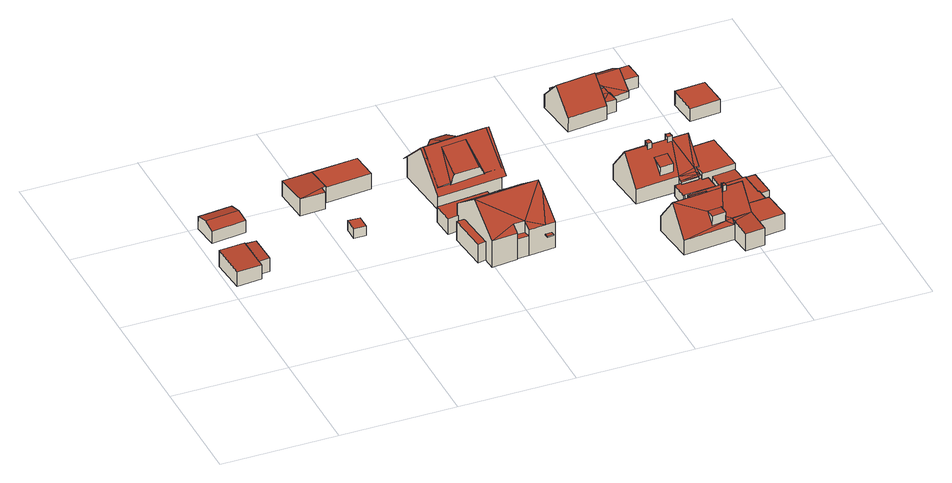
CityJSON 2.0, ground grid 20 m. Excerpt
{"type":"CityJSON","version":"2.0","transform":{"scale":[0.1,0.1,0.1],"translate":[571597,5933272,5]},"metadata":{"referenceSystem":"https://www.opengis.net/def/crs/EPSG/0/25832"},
"CityObjects":{
"building1":{"type":"Building","attributes":{"Grundfläche 2D":"25.961279","Grundhöhe NN":"5.140"},"geometry":[{"type":"Solid","lod":"3","boundaries":[[[[0,1,2,3,4]],[[2,1,5,6]],[[3,2,6,7]],[[8,0,4,3,7,9]],[[1,0,8,5]],[[7,6,5,8,9]]]],"semantics":{"surfaces":[{"type":"RoofSurface"},{"type":"WallSurface"},{"type":"GroundSurface"}],"values":[[0,1,1,1,1,2]]}}]},
"building2":{"type":"Building","attributes":{"Grundfläche 2D":"9.348130","Grundhöhe NN":"5.355"},"geometry":[{"type":"Solid","lod":"3","boundaries":[[[[10,11,4,12]],[[13,14,12,4]],[[14,15,10,12]],[[15,16,11,10]],[[16,13,4,11]],[[16,15,14,13]]]],"semantics":{"surfaces":[{"type":"RoofSurface"},{"type":"WallSurface"},{"type":"GroundSurface"}],"values":[[0,1,1,1,1,2]]}}]},
"building3":{"type":"Building","attributes":{"Grundfläche 2D":"26.275239","Grundhöhe NN":"5.447"},"geometry":[{"type":"Solid","lod":"3","boundaries":[[[[17,18,19,20]],[[21,17,20,22]],[[22,20,19,23,24]],[[21,22,24,25]],[[18,17,21,25,26]],[[19,18,26,23]],[[24,23,26,25]]]],"semantics":{"surfaces":[{"type":"RoofSurface"},{"type":"WallSurface"},{"type":"GroundSurface"}],"values":[[0,0,1,1,1,1,2]]}}]},
"building4":{"type":"Building","attributes":{"Grundfläche 2D":"4.938011","Grundhöhe NN":"5.576"},"geometry":[{"type":"Solid","lod":"3","boundaries":[[[[27,28,29,30]],[[31,32,30,29]],[[32,33,27,30]],[[33,34,28,27]],[[34,31,29,28]],[[34,33,32,31]]]],"semantics":{"surfaces":[{"type":"RoofSurface"},{"type":"WallSurface"},{"type":"GroundSurface"}],"values":[[0,1,1,1,1,2]]}}]},
"building5":{"type":"Building","attributes":{"Grundfläche 2D":"68.432740","Grundhöhe NN":"5.493"},"geometry":[{"type":"Solid","lod":"3","boundaries":[[[[35,36,37,38,39]],[[36,35,40]],[[41,42,38,43]],[[39,38,44,45]],[[35,39,45,46]],[[40,35,46,47]],[[36,40,47,48]],[[36,48,49,43,37]],[[43,38,37]],[[41,43,49,50]],[[42,41,50,51]],[[38,42,51,44]],[[51,50,49,48,47,46,45,44]]]],"semantics":{"surfaces":[{"type":"RoofSurface"},{"type":"WallSurface"},{"type":"GroundSurface"}],"values":[[0,0,0,1,1,1,1,1,1,1,1,1,2]]}}]},
"building6":{"type":"Building","attributes":{"Grundfläche 2D":"30.575346","Grundhöhe NN":"5.505"},"geometry":[{"type":"Solid","lod":"3","boundaries":[[[[52,53,54,55,56,57]],[[54,53,58,59]],[[55,54,59,60]],[[56,55,60,61]],[[57,56,61,62]],[[52,57,62,63]],[[53,52,63,58]],[[62,61,60,59,58,63]]]],"semantics":{"surfaces":[{"type":"RoofSurface"},{"type":"WallSurface"},{"type":"GroundSurface"}],"values":[[0,1,1,1,1,1,1,2]]}}]},
"building7":{"type":"Building","attributes":{"Grundfläche 2D":"140.027683","Grundhöhe NN":"5.535"},"children":["building7-1","building7-2"],"geometry":[{"type":"Solid","lod":"3","boundaries":[[[[64,65,66,67,68,69,70]],[[67,71,72,73]],[[73,68,67]],[[71,74,75,72]],[[76,77,78,73]],[[73,78,79,68]],[[80,79,78]],[[81,82,83,84]],[[85,86,87,88]],[[89,90,91,92]],[[63,66,65,64,70,93,58]],[[89,94,95,71,67,66,63,96,90]],[[74,71,95,97]],[[81,72,75,74,97,98,82]],[[72,81,84,73]],[[99,77,76,73,84,83,100]],[[78,77,99,101,80]],[[85,102,93,70,69,68,79,80,101,103,86]],[[83,82,98,100]],[[87,86,103,104]],[[88,87,104,105]],[[85,88,105,102]],[[91,90,96,106]],[[92,91,106,107]],[[89,92,107,94]],[[103,101,99,100,98,97,95,94,107,106,96,63,58,93,102,105,104]]]],"semantics":{"surfaces":[{"type":"RoofSurface"},{"type":"WallSurface"},{"type":"GroundSurface"}],"values":[[0,0,0,0,0,0,0,0,0,0,1,1,1,1,1,1,1,1,1,1,1,1,1,1,1,2]]}}]},
"building7-1":{"type":"BuildingInstallation","parents":["building7"],"geometry":[{"type":"MultiSurface","lod":"3","boundaries":[[[108,109,110,111,112,113,114]],[[114,113,112,115,116]],[[117,115,112,111]],[[118,117,111,110]],[[114,116,119,118,110,109,108]]],"semantics":{"surfaces":[{"type":"RoofSurface"},{"type":"WallSurface"}],"values":[0,1,1,1,1]}}]},
"building7-2":{"type":"BuildingInstallation","parents":["building7"],"geometry":[{"type":"MultiSurface","lod":"3","boundaries":[[[120,121,122,123]],[[124,125,120,123]],[[126,124,123,122]],[[125,127,121,120]],[[127,126,122,121]],[[127,125,124,126]]],"semantics":{"surfaces":[{"type":"RoofSurface"},{"type":"WallSurface"},{"type":"OuterCeilingSurface"}],"values":[0,1,1,1,1,2]}}]},
"building8":{"type":"Building","attributes":{"Grundfläche 2D":"112.637563","Grundhöhe NN":"5.525"},"geometry":[{"type":"MultiSurface","lod":"3","boundaries":[[[128,129,130,131,132,133]],[[134,129,128,135,136]],[[137,138,139,134,136,140]],[[141,142,143]],[[144,145,143,142,146,147]],[[144,148,145]],[[149,150,151,152,153,154,155],[156,148,144,147,146,142,141,157]],[[152,151,150,149,155,158,159],[140,136,135,128,133,130,139]],[[130,129,134,139]],[[145,148,156]],[[156,157,143,145]],[[157,141,143]],[[160,133,140,161,162,163]],[[164,151,160,163,165]],[[166,164,165,167]],[[162,161,149,166,167]],[[165,163,162,167]],[[160,151,152,159,158,155,149,161,140,133]],[[149,155,154,153,152,151,164,166]]],"semantics":{"surfaces":[{"type":"RoofSurface"},{"type":"WallSurface"},{"type":"GroundSurface"}],"values":[0,0,0,0,0,0,0,0,1,1,1,1,1,1,1,1,2,0,0]}}]},
"building9":{"type":"Building","attributes":{"Grundfläche 2D":"187.557657","Grundhöhe NN":"5.385"},"children":["building9-1","building9-2","building9-3"],"geometry":[{"type":"Solid","lod":"3","boundaries":[[[[168,169,170,171,172,173,174,175,169]],[[176,177,178,175,179,180]],[[169,177,176,181,171,170]],[[177,169,175,178]],[[179,182,180]],[[180,182,183,176]],[[184,185,186,187,188,189]],[[190,181,183]],[[181,190,191,192]],[[193,194,195,196,197]],[[198,199,200,201,202,203,204,205]],[[206,174,173,172,201,200,207]],[[179,175,174,206,208]],[[182,179,208,209]],[[183,181,176]],[[202,201,172,171,181,194,193]],[[189,188,210,211]],[[184,189,211,212]],[[185,184,212,213]],[[182,190,183]],[[190,182,209,214,191]],[[192,191,214,215]],[[195,194,181,192,215,216]],[[196,195,216,217]],[[197,196,217,218]],[[203,202,193,197,218,219]],[[187,204,203,219,210,188]],[[204,187,186,205]],[[205,186,185,198]],[[198,185,213,220,199]],[[200,199,220,207]],[[218,217,216,215,214,209,208,206,207,220,213,212,211,210,219]]]],"semantics":{"surfaces":[{"type":"RoofSurface"},{"type":"WallSurface"},{"type":"GroundSurface"}],"values":[[0,0,0,0,0,0,0,0,0,0,0,1,1,1,1,1,1,1,1,1,1,1,1,1,1,1,1,1,1,1,1,2]]}}]},
"building9-1":{"type":"BuildingInstallation","parents":["building9"],"geometry":[{"type":"MultiSurface","lod":"3","boundaries":[[[221,222,223,224,168]],[[224,223,225]],[[226,222,221]],[[226,227,225,223,222]]],"semantics":{"surfaces":[{"type":"RoofSurface"},{"type":"WallSurface"}],"values":[0,1,1,1]}}]},
"building9-2":{"type":"BuildingInstallation","parents":["building9"],"geometry":[{"type":"MultiSurface","lod":"3","boundaries":[[[228,229,230,231,232]],[[233,229,228,234]],[[235,236,237,232,231,230]],[[228,232,237,169]],[[234,228,169,238]],[[233,234,238,239]],[[229,233,239,170]],[[170,235,230,229]]],"semantics":{"surfaces":[{"type":"RoofSurface"},{"type":"WallSurface"}],"values":[0,0,1,1,1,1,1,1]}}]},
"building9-3":{"type":"BuildingInstallation","parents":["building9"],"geometry":[{"type":"MultiSurface","lod":"3","boundaries":[[[240,241,242,243]],[[180,177,240,243]],[[242,241,178,244]],[[243,242,244,180]]],"semantics":{"surfaces":[{"type":"RoofSurface"},{"type":"WallSurface"}],"values":[0,1,1,1]}}]},
"building10":{"type":"Building","attributes":{"Grundfläche 2D":"15.937386","Grundhöhe NN":"5.420"},"geometry":[{"type":"Solid","lod":"3","boundaries":[[[[245,246,247,248]],[[249,250,251,252,253,254,255,256,257,258,259,260,261]],[[246,245,262,263]],[[246,263,264,260,247]],[[247,260,259,248]],[[248,259,265,262,245]],[[251,250,266,267]],[[252,251,267,268]],[[253,252,268,269]],[[254,253,269,270]],[[255,254,270,271]],[[256,255,271,272]],[[257,256,272,273]],[[265,259,258,257,273,274]],[[261,260,264,275]],[[249,261,275,276]],[[250,249,276,266]],[[270,269,268,267,266,276,275,264,263,262,265,274,273,272,271]]]],"semantics":{"surfaces":[{"type":"RoofSurface"},{"type":"WallSurface"},{"type":"GroundSurface"}],"values":[[0,0,1,1,1,1,1,1,1,1,1,1,1,1,1,1,1,2]]}}]},
"building11":{"type":"Building","attributes":{"Grundfläche 2D":"141.578236","Grundhöhe NN":"5.396"},"children":["building11-1","building11-2","building11-3","building11-4","building11-5"],"geometry":[{"type":"Solid","lod":"3","boundaries":[[[[277,278,279,278,280,281,282,283,282,284,285,286,287,288]],[[281,289,290,282]],[[291,284,282,292]],[[282,290,292]],[[293,294,295,296,297,280,278,298,278,299,277,288]],[[278,277,299]],[[300,301,296,302]],[[297,296,301,281]],[[281,280,297]],[[303,304,289,301]],[[281,301,289]],[[305,246,296]],[[246,302,296]],[[306,247,305]],[[305,247,307,246]],[[308,247,306]],[[291,309,310,311,284]],[[312,313,314,315,316,317,318,319,320,321,322,323,324,325,326]],[[327,328,329,330,331]],[[246,245,302]],[[332,300,302,245,333,334]],[[302,300,302,246]],[[246,263,262,245]],[[293,288,287,335,336]],[[296,295,294,293,336,337]],[[306,305,296,337,276]],[[308,306,276,275]],[[338,263,246,307,247,308,275,264]],[[332,301,300]],[[316,315,304,303,301,332,334]],[[290,289,304,315,314,313]],[[290,313,312,292]],[[291,292,312,339,340,341,342,309]],[[310,309,342,343]],[[311,310,343,344,345,346,347,284]],[[347,284,347,346,345,346]],[[335,287,286,285,284,347,346,345,348,349]],[[262,265,274,273,319,318,317,316,334,333,245]],[[350,329,328,351,352,322,321,320,319,273,272]],[[323,322,352,353]],[[325,324,323,353,354,355,356,357]],[[358,359,326,325,357,356,355,360]],[[339,312,326,359,358,360,341,340]],[[361,331,330,329,350,362]],[[327,331,361,363]],[[328,327,363,351]],[[363,361,362,350,272,273,274,265,262,263,338,264,275,276,337,336,335,349,348,345,344,343,342,341,360,355,354,353,352,351]]]],"semantics":{"surfaces":[{"type":"RoofSurface"},{"type":"WallSurface"},{"type":"GroundSurface"}],"values":[[0,0,0,0,0,0,0,0,0,0,0,0,0,0,0,0,0,0,0,0,0,1,1,1,1,1,1,1,1,1,1,1,1,1,1,1,1,1,1,1,1,1,1,1,1,1,2]]}}]},
"building11-1":{"type":"BuildingInstallation","parents":["building11"],"geometry":[{"type":"MultiSurface","lod":"3","boundaries":[[[364,365,366,367,368,369,370,371,372,373]],[[374,283,280,375,371,370,369,368]],[[375,297,376,373,372,371]],[[376,281,364,373]],[[364,281,282,365]],[[282,377,366,365]],[[377,378,374,368,367,366]]],"semantics":{"surfaces":[{"type":"RoofSurface"},{"type":"WallSurface"}],"values":[0,1,1,1,1,1,1]}}]},
"building11-2":{"type":"BuildingInstallation","parents":["building11"],"geometry":[{"type":"MultiSurface","lod":"3","boundaries":[[[379,380,381,382,383,384,385]],[[299,383,382,381,386,277]],[[299,387,384,383]],[[385,384,387,298]],[[379,385,298,278]],[[380,379,278,388]],[[386,381,380,388,279]]],"semantics":{"surfaces":[{"type":"RoofSurface"},{"type":"WallSurface"}],"values":[0,1,1,1,1,1,1]}}]},
"building11-3":{"type":"BuildingInstallation","parents":["building11"],"geometry":[{"type":"MultiSurface","lod":"3","boundaries":[[[389,390,391,392]],[[393,394,389,392]],[[394,395,396,390,389]],[[396,397,391,390]],[[398,393,392,391,397]]],"semantics":{"surfaces":[{"type":"RoofSurface"},{"type":"WallSurface"}],"values":[0,1,1,1,1]}}]},
"building11-4":{"type":"BuildingInstallation","parents":["building11"],"geometry":[{"type":"MultiSurface","lod":"3","boundaries":[[[399,400,401,339,359,357]],[[357,359,358,356]],[[401,402,340,339]],[[339,340,358,359]],[[357,356,403,399]],[[400,399,403,404]],[[401,400,404,402]],[[403,356,358,340,402,404]]],"semantics":{"surfaces":[{"type":"RoofSurface"},{"type":"WallSurface"},{"type":"OuterCeilingSurface"}],"values":[0,1,1,1,1,1,1,2]}}]},
"building11-5":{"type":"BuildingInstallation","parents":["building11"],"geometry":[{"type":"MultiSurface","lod":"3","boundaries":[[[405,406,407,347,408]],[[346,409,408,347]],[[410,411,346,347,407,406]],[[409,412,405,408]],[[412,410,406,405]],[[346,411,410,412,409]]],"semantics":{"surfaces":[{"type":"RoofSurface"},{"type":"WallSurface"},{"type":"OuterCeilingSurface"}],"values":[0,1,1,1,1,2]}}]},
"building12":{"type":"Building","attributes":{"Grundfläche 2D":"102.310580","Grundhöhe NN":"5.451"},"geometry":[{"type":"Solid","lod":"3","boundaries":[[[[413,414,415,416,417]],[[415,414,418,419]],[[420,415,419,421]],[[422,423,424,425,426]],[[425,424,427,428]],[[428,429,425]],[[428,427,430,431,432,433]],[[434,432,431]],[[419,433,435,436,437]],[[433,419,428]],[[419,418,428]],[[438,439,440,441]],[[442,443,444]],[[443,445,444]],[[446,443,442]],[[445,443,426,447]],[[448,445,447]],[[428,418,429]],[[419,437,421]],[[445,448,429,418,414,413,417,449,450,444]],[[429,448,447,425]],[[447,426,425]],[[423,451,452,424]],[[438,453,454,431,430,427,424,452,455,439]],[[434,431,454,456]],[[432,434,456,457]],[[433,432,457,458]],[[435,433,458,459]],[[436,435,459,460]],[[421,437,436,460,461]],[[420,421,461,462]],[[416,415,420,462,463]],[[417,416,463,449]],[[440,439,455,464]],[[441,440,464,465]],[[438,441,465,453]],[[442,444,450,466]],[[442,466,451,423,446]],[[446,423,422,443]],[[422,426,443]],[[454,453,465,464,455,452,451,466,450,449,463,462,461,460,459,458,457,456]]]],"semantics":{"surfaces":[{"type":"RoofSurface"},{"type":"WallSurface"},{"type":"GroundSurface"}],"values":[[0,0,0,0,0,0,0,0,0,0,0,0,0,0,0,0,0,1,1,1,1,1,1,1,1,1,1,1,1,1,1,1,1,1,1,1,1,1,1,1,2]]}}]},
"building13":{"type":"Building","attributes":{"Grundfläche 2D":"26.561671","Grundhöhe NN":"5.285"},"geometry":[{"type":"Solid","lod":"3","boundaries":[[[[467,468,469,470]],[[471,472,470,469]],[[472,473,467,470]],[[473,474,468,467]],[[474,471,469,468]],[[474,473,472,471]]]],"semantics":{"surfaces":[{"type":"RoofSurface"},{"type":"WallSurface"},{"type":"GroundSurface"}],"values":[[0,1,1,1,1,2]]}}]}
},
"vertices":[
[51,296,32],[7,293,32],[12,233,28],[55,236,28],[51,294,32],[7,293,1],[12,233,1],[55,236,1],[51,296,1],[51,294,1],
[73,247,29],[70,295,31],[54,245,29],[51,294,4],[54,245,4],[73,247,4],[70,295,4],
[76,379,33],[74,402,27],[15,396,27],[18,373,33],[79,358,27],[20,351,27],[15,396,4],[20,351,4],[79,358,4],[74,402,4],
[247,299,24],[226,300,24],[226,276,24],[247,275,24],[226,276,6],[247,275,6],[247,299,6],[226,300,6],
[174,365,37],[217,381,36],[224,382,36],[220,429,34],[169,425,34],[217,368,36],[304,389,34],[300,436,34],[224,382,34],[220,429,5],[169,425,5],[174,365,5],[217,368,5],[217,381,5],[224,382,5],[304,389,5],[300,436,5],
[383,235,34],[455,242,34],[451,275,34],[363,267,34],[366,230,34],[384,232,34],[455,242,5],[451,275,5],[363,267,5],[366,230,5],[384,232,5],[383,235,5],
[455,242,55],[446,241,55],[383,235,55],[389,178,98],[500,189,98],[498,208,83],[495,245,55],[394,121,55],[437,139,64],[457,140,63],[438,125,55],[438,127,56],[459,129,55],[459,128,54],[487,130,54],[501,176,88],[505,132,54],[437,139,42],[438,127,42],[459,129,42],[457,140,42],[498,208,37],[501,176,37],[512,177,37],[509,209,37],[392,143,40],[386,212,40],[372,211,40],[379,141,40],[495,245,5],[392,143,5],[394,121,5],[386,212,5],[438,125,5],[438,127,5],[459,128,5],[459,129,5],[505,132,5],[498,208,5],[501,176,5],[512,177,5],[509,209,5],[372,211,5],[379,141,5],
[455,235,61],[453,235,61],[447,234,61],[448,224,68],[457,225,69],[456,231,64],[456,235,61],[457,225,68],[456,235,60],[448,224,67],[447,234,60],[455,235,60],
[488,123,37],[499,124,37],[498,132,37],[487,130,37],[487,130,35],[488,123,35],[498,132,35],[499,124,35],
[445,347,87],[450,304,62],[459,305,46],[459,305,45],[459,306,46],[459,306,47],[406,300,62],[404,343,87],[403,343,87],[399,301,46],[399,300,46],[399,299,45],[400,301,47],[398,398,46],[413,360,85],[408,401,63],[439,362,85],[436,403,63],[416,360,85],[428,361,85],[443,403,46],[373,347,93],[414,351,93],[484,357,93],[488,357,93],[483,417,36],[365,405,36],[369,346,93],[436,403,45],[408,401,45],[374,288,36],[493,299,36],[489,309,46],[377,298,47],[377,298,5],[489,309,5],[480,409,44],[480,409,5],[368,398,43],[368,398,5],
[744,98,58],[765,83,80],[769,84,80],[800,87,80],[796,124,32],[720,116,32],[674,112,32],[678,75,80],[769,53,40],[756,56,46],[732,62,57],[682,37,32],[757,51,39],[803,57,40],[770,46,32],[769,53,39],[854,163,28],[837,162,28],[840,118,28],[842,118,28],[842,113,28],[858,115,28],[770,46,39],[774,10,36],[807,14,36],[800,87,34],[803,57,34],[805,35,34],[852,40,34],[847,91,34],[837,162,29],[736,152,29],[740,118,29],[796,124,29],[800,87,29],[844,91,29],[842,118,29],[840,118,29],[674,112,4],[740,118,4],[682,37,4],[770,46,4],[842,113,4],[858,115,4],[854,163,4],[837,162,4],[774,10,4],[807,14,4],[805,35,4],[852,40,4],[847,91,4],[844,91,4],[736,152,4],
[752,99,58],[750,112,58],[720,110,58],[721,96,58],[720,110,40],[750,112,41],[728,110,40],
[765,83,86],[769,84,86],[769,86,86],[767,86,86],[765,86,86],[770,79,86],[765,79,85],[769,86,77],[767,86,77],[765,86,77],[765,79,75],[770,79,75],
[755,66,58],[731,63,58],[733,48,56],[757,51,56],[733,48,39],
[775,196,30],[771,196,30],[771,191,29],[776,193,29],[741,188,24],[741,191,24],[730,190,24],[732,158,24],[734,158,24],[734,160,24],[788,164,24],[786,189,24],[776,188,24],[776,191,24],[776,193,24],[771,191,24],[771,190,24],[775,196,4],[771,196,4],[771,191,4],[776,193,4],[741,191,4],[730,190,4],[732,158,4],[734,158,4],[734,160,4],[788,164,4],[786,189,4],[776,188,4],[776,191,4],[771,190,4],[741,188,4],
[701,235,79],[709,235,79],[705,240,73],[737,237,79],[745,238,79],[744,239,77],[737,238,78],[743,276,32],[728,274,32],[727,274,32],[660,268,32],[664,232,79],[774,240,79],[774,242,76],[771,278,32],[774,243,76],[667,193,32],[711,197,32],[734,199,32],[741,199,32],[744,235,75],[709,231,74],[701,234,78],[770,203,33],[770,206,36],[770,202,32],[774,207,36],[778,207,37],[741,191,29],[741,188,28],[771,193,29],[771,190,29],[770,290,29],[742,288,29],[743,283,30],[774,243,35],[774,242,35],[774,240,35],[778,207,35],[774,207,35],[776,193,35],[776,191,35],[776,188,35],[786,189,35],[833,194,35],[834,194,35],[828,265,35],[779,260,35],[778,260,35],[780,243,35],[837,166,22],[833,194,24],[793,190,24],[795,165,22],[795,162,22],[770,206,34],[775,203,32],[774,207,34],[660,268,4],[667,193,4],[741,199,4],[771,193,4],[774,243,27],[774,243,25],[774,243,4],[770,290,4],[742,288,4],[743,283,4],[743,276,4],[743,276,25],[743,276,27],[728,274,4],[727,274,4],[793,190,4],[833,194,4],[834,194,4],[828,265,4],[779,260,4],[778,260,4],[778,260,25],[778,260,27],[780,243,25],[780,243,27],[780,243,4],[795,162,4],[795,165,4],[837,166,4],
[745,238,85],[744,239,85],[744,243,85],[738,243,85],[737,243,85],[737,238,85],[737,237,85],[737,234,85],[744,235,85],[745,235,85],[737,243,72],[737,234,75],[745,235,75],[744,243,72],[738,243,72],
[709,235,85],[708,240,85],[701,239,85],[701,235,85],[701,234,85],[702,230,85],[709,231,85],[701,239,73],[702,230,74],[708,240,73],
[732,223,63],[709,221,63],[711,203,55],[734,205,55],[734,205,39],[732,223,62],[718,222,62],[709,221,62],[711,203,39],[730,204,39],
[779,260,27],[777,272,27],[771,271,27],[771,271,25],[779,260,25],[777,272,25],
[727,281,27],[727,274,27],[728,274,27],[743,283,27],[743,283,25],[727,274,25],[728,274,25],[727,281,25],
[712,432,43],[709,458,70],[641,450,70],[645,413,31],[713,420,31],[708,469,58],[655,478,42],[637,488,29],[653,490,29],[731,455,18],[733,455,18],[767,460,18],[730,472,29],[730,470,28],[764,491,42],[706,486,42],[708,469,29],[762,510,30],[762,514,28],[713,505,30],[669,501,30],[713,509,28],[669,504,28],[652,503,28],[653,490,35],[762,510,27],[765,479,27],[792,481,27],[789,513,27],[735,434,28],[731,455,28],[712,432,29],[709,458,28],[733,455,28],[730,472,28],[708,469,28],[713,420,5],[712,432,5],[733,455,5],[767,460,5],[762,510,5],[762,514,5],[765,479,5],[713,509,5],[713,505,5],[669,501,5],[669,504,5],[652,503,5],[653,490,5],[637,488,5],[645,413,5],[792,481,5],[789,513,5],[735,434,5],
[831,367,27],[884,372,27],[879,422,29],[827,418,29],[879,422,3],[827,418,3],[831,367,3],[884,372,3]
]}
